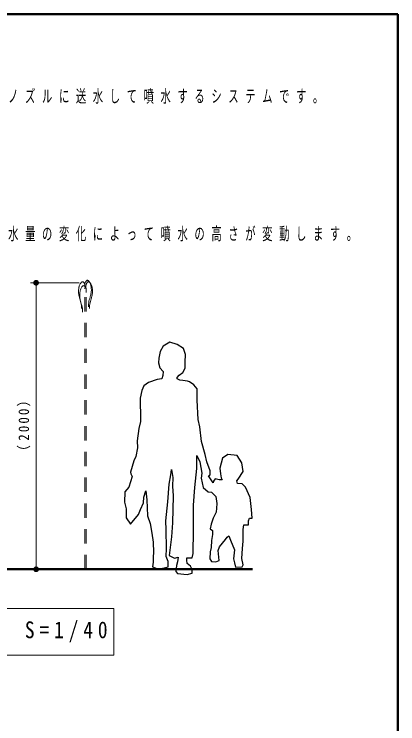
# Model space of a CAD drawing. Units: millimetres on the paper. Extents: x -385 to 0, y -594 to 267.
# Drawn here: x -66.8 to 0, y -450.8 to -327 of the extents above; entities that cross this region are included whole.
import ezdxf

# ---------------------------------------------------------------- set-up
doc = ezdxf.new("R2010")
doc.units = ezdxf.units.MM
doc.linetypes.add('USER1', pattern=[4.5, 2.5, -2])
for name, color, linetype, lineweight in [('1_40', 7, 'Continuous', 25), ('CLASS1', 7, 'Continuous', 13), ('LY_3', 7, 'Continuous', 13)]:
    doc.layers.add(name, color=color, linetype=linetype, lineweight=lineweight)
doc.styles.add('ＭＳ ゴシック', font='')
doc.styles.get('ＭＳ ゴシック').set_extended_font_data('MS Gothic')

# ---------------------------------------------------------------- blocks, each defined once
blk = doc.blocks.new('filled_dot')
at = {"color": 0, "linetype": 'Continuous', "lineweight": -2, "const_width": 1.25}
blk.add_lwpolyline([(-0.625, 0, 1), (0.625, 0, 1)], format="xyb", close=True, dxfattribs=at)

msp = doc.modelspace()

# ---------------------------------------------------------------- linework, layer by layer
at = {"layer": '1_40', "lineweight": 13}
for p, q in [((-55.52, -373.87), (-64.029, -373.87)), ((-63.029, -423.87), (-63.029, -373.87)), ((-60.56, -423.87), (-60.236, -423.87)), ((-49.497, -430.723), (-112.297, -430.723)), ((-49.497, -438.857), (-49.497, -430.723)), ((-112.297, -438.857), (-49.497, -438.857))]:
    msp.add_line(p, q, dxfattribs=at)
at = {"layer": '1_40', "color": 4, "linetype": 'USER1', "lineweight": 13}
for p, q in [((-55.244, -373.91), (-55.333, -374.028)), ((-55.183, -373.846), (-55.244, -373.91)), ((-55.162, -373.825), (-55.183, -373.846)), ((-55.124, -373.792), (-55.162, -373.825)), ((-55.084, -373.762), (-55.124, -373.792)), ((-55.043, -373.736), (-55.084, -373.762)), ((-55.002, -373.717), (-55.043, -373.736)), ((-54.96, -373.705), (-55.002, -373.717)), ((-54.936, -373.703), (-54.96, -373.705)), ((-54.896, -373.706), (-54.936, -373.703)), ((-54.828, -373.732), (-54.896, -373.706)), ((-54.765, -373.78), (-54.828, -373.732)), ((-54.706, -373.844), (-54.765, -373.78)), ((-54.654, -373.921), (-54.706, -373.844)), ((-54.609, -374.004), (-54.654, -373.921)), ((-54.526, -374.015), (-54.488, -373.87)), ((-54.488, -373.87), (-54.455, -373.785)), ((-54.455, -373.785), (-54.432, -373.736)), ((-54.432, -373.736), (-54.387, -373.653)), ((-54.387, -373.653), (-54.334, -373.576)), ((-54.334, -373.576), (-54.276, -373.511)), ((-54.276, -373.511), (-54.212, -373.463)), ((-54.232, -374.004), (-54.187, -373.921)), ((-54.212, -373.463), (-54.145, -373.438)), ((-54.187, -373.921), (-54.134, -373.844)), ((-54.145, -373.438), (-54.104, -373.435)), ((-54.134, -373.844), (-54.076, -373.78)), ((-54.104, -373.435), (-54.08, -373.437)), ((-54.08, -373.437), (-54.039, -373.449)), ((-54.076, -373.78), (-54.012, -373.732)), ((-54.039, -373.449), (-53.998, -373.468)), ((-54.012, -373.732), (-53.945, -373.706)), ((-53.998, -373.468), (-53.957, -373.494)), ((-53.957, -373.494), (-53.917, -373.524)), ((-53.945, -373.706), (-53.904, -373.703)), ((-53.917, -373.524), (-53.879, -373.557)), ((-53.904, -373.703), (-53.88, -373.705)), ((-53.88, -373.705), (-53.839, -373.717)), ((-53.879, -373.557), (-53.857, -373.577)), ((-53.857, -373.577), (-53.797, -373.642)), ((-53.839, -373.717), (-53.798, -373.736)), ((-53.798, -373.736), (-53.757, -373.762)), ((-53.797, -373.642), (-53.707, -373.76)), ((-53.757, -373.762), (-53.717, -373.792)), ((-53.717, -373.792), (-53.679, -373.825)), ((-53.707, -373.76), (-53.636, -373.885)), ((-53.679, -373.825), (-53.657, -373.846)), ((-53.657, -373.846), (-53.597, -373.91)), ((-53.636, -373.885), (-53.579, -374.015)), ((-53.597, -373.91), (-53.507, -374.028)), ((-55.634, -375.197), (-55.638, -375.32)), ((-55.625, -375.074), (-55.634, -375.197)), ((-55.612, -374.952), (-55.625, -375.074)), ((-55.595, -374.83), (-55.612, -374.952)), ((-55.574, -374.708), (-55.595, -374.83)), ((-55.56, -374.638), (-55.574, -374.708)), ((-55.542, -374.557), (-55.56, -374.638)), ((-55.506, -374.418), (-55.542, -374.557)), ((-55.461, -374.283), (-55.506, -374.418)), ((-55.405, -374.153), (-55.461, -374.283)), ((-55.333, -374.028), (-55.405, -374.153)), ((-55.306, -375.089), (-55.342, -375.227)), ((-55.261, -374.954), (-55.306, -375.089)), ((-55.205, -374.824), (-55.261, -374.954)), ((-55.133, -374.699), (-55.205, -374.824)), ((-55.044, -374.581), (-55.133, -374.699)), ((-54.983, -374.516), (-55.044, -374.581)), ((-54.962, -374.496), (-54.983, -374.516)), ((-54.924, -374.463), (-54.962, -374.496)), ((-54.884, -374.433), (-54.924, -374.463)), ((-54.843, -374.407), (-54.884, -374.433)), ((-54.802, -374.388), (-54.843, -374.407)), ((-54.76, -374.376), (-54.802, -374.388)), ((-54.736, -374.374), (-54.76, -374.376)), ((-54.696, -374.377), (-54.736, -374.374)), ((-54.628, -374.402), (-54.696, -374.377)), ((-54.565, -374.45), (-54.628, -374.402)), ((-54.586, -374.053), (-54.609, -374.004)), ((-54.553, -374.139), (-54.586, -374.053)), ((-54.506, -374.515), (-54.565, -374.45)), ((-54.514, -374.283), (-54.553, -374.139)), ((-54.55, -374.295), (-54.546, -374.156)), ((-54.543, -374.432), (-54.55, -374.295)), ((-54.546, -374.156), (-54.526, -374.015)), ((-54.53, -374.569), (-54.543, -374.432)), ((-54.52, -374.648), (-54.53, -374.569)), ((-54.52, -374.916), (-54.511, -374.837)), ((-54.52, -423.87), (-54.52, -374.916)), ((-54.495, -374.424), (-54.514, -374.283)), ((-54.511, -374.837), (-54.498, -374.701)), ((-54.454, -374.592), (-54.506, -374.515)), ((-54.498, -374.701), (-54.491, -374.563)), ((-54.491, -374.563), (-54.495, -374.424)), ((-54.409, -374.675), (-54.454, -374.592)), ((-54.386, -374.724), (-54.409, -374.675)), ((-54.353, -374.809), (-54.386, -374.724)), ((-54.314, -374.954), (-54.353, -374.809)), ((-54.35, -374.563), (-54.346, -374.424)), ((-54.343, -374.701), (-54.35, -374.563)), ((-54.346, -374.424), (-54.326, -374.283)), ((-54.33, -374.837), (-54.343, -374.701)), ((-54.32, -374.916), (-54.33, -374.837)), ((-54.326, -374.283), (-54.288, -374.139)), ((-54.295, -375.095), (-54.314, -374.954)), ((-54.291, -375.234), (-54.295, -375.095)), ((-54.288, -374.139), (-54.255, -374.053)), ((-54.255, -374.053), (-54.232, -374.004)), ((-53.579, -374.015), (-53.534, -374.15)), ((-53.534, -374.15), (-53.499, -374.288)), ((-53.507, -374.028), (-53.436, -374.153)), ((-53.499, -374.288), (-53.481, -374.369)), ((-53.481, -374.369), (-53.467, -374.44)), ((-53.467, -374.44), (-53.446, -374.561)), ((-53.446, -374.561), (-53.429, -374.683)), ((-53.436, -374.153), (-53.379, -374.283)), ((-53.429, -374.683), (-53.416, -374.806)), ((-53.416, -374.806), (-53.407, -374.929)), ((-53.407, -374.929), (-53.403, -375.051)), ((-53.403, -375.123), (-53.406, -375.23)), ((-53.403, -375.051), (-53.403, -375.123)), ((-53.379, -374.283), (-53.334, -374.418)), ((-53.334, -374.418), (-53.299, -374.557)), ((-53.299, -374.557), (-53.281, -374.638)), ((-53.281, -374.638), (-53.267, -374.708)), ((-53.267, -374.708), (-53.246, -374.83)), ((-53.246, -374.83), (-53.229, -374.952)), ((-53.229, -374.952), (-53.216, -375.074)), ((-53.216, -375.074), (-53.207, -375.197)), ((-53.207, -375.197), (-53.203, -375.32)), ((-55.638, -375.32), (-55.638, -375.391)), ((-55.638, -375.391), (-55.635, -375.498)), ((-55.635, -375.498), (-55.621, -375.683)), ((-55.621, -375.683), (-55.597, -375.867)), ((-55.597, -375.867), (-55.566, -376.05)), ((-55.566, -376.05), (-55.527, -376.233)), ((-55.527, -376.233), (-55.483, -376.415)), ((-55.483, -376.415), (-55.456, -376.52)), ((-55.434, -375.868), (-55.438, -375.99)), ((-55.438, -375.99), (-55.438, -376.062)), ((-55.438, -376.062), (-55.435, -376.169)), ((-55.435, -376.169), (-55.421, -376.354)), ((-55.425, -375.745), (-55.434, -375.868)), ((-55.412, -375.623), (-55.425, -375.745)), ((-55.421, -376.354), (-55.397, -376.538)), ((-55.395, -375.5), (-55.412, -375.623)), ((-55.374, -375.379), (-55.395, -375.5)), ((-55.36, -375.308), (-55.374, -375.379)), ((-55.342, -375.227), (-55.36, -375.308)), ((-54.32, -375.587), (-54.311, -375.508)), ((-54.32, -423.87), (-54.32, -375.587)), ((-54.311, -375.508), (-54.298, -375.371)), ((-54.298, -375.371), (-54.291, -375.234)), ((-53.623, -376.391), (-53.691, -376.63)), ((-53.585, -376.252), (-53.623, -376.391)), ((-53.557, -376.147), (-53.585, -376.252)), ((-53.513, -375.965), (-53.557, -376.147)), ((-53.475, -375.782), (-53.513, -375.965)), ((-53.443, -375.599), (-53.475, -375.782)), ((-53.42, -375.415), (-53.443, -375.599)), ((-53.406, -375.23), (-53.42, -375.415)), ((-53.357, -376.415), (-53.385, -376.52)), ((-53.313, -376.233), (-53.357, -376.415)), ((-53.275, -376.05), (-53.313, -376.233)), ((-53.243, -375.867), (-53.275, -376.05)), ((-53.22, -375.683), (-53.243, -375.867)), ((-53.206, -375.498), (-53.22, -375.683)), ((-53.203, -375.391), (-53.206, -375.498)), ((-53.203, -375.32), (-53.203, -375.391)), ((-55.456, -376.52), (-55.418, -376.66)), ((-55.418, -376.66), (-55.35, -376.899)), ((-55.397, -376.538), (-55.366, -376.721)), ((-55.366, -376.721), (-55.327, -376.904)), ((-55.35, -376.899), (-55.283, -377.138)), ((-55.327, -376.904), (-55.283, -377.086)), ((-55.283, -377.086), (-55.256, -377.191)), ((-55.283, -377.138), (-55.223, -377.377)), ((-55.256, -377.191), (-55.218, -377.33)), ((-55.223, -377.377), (-55.174, -377.617)), ((-55.218, -377.33), (-55.15, -377.569)), ((-55.174, -377.617), (-55.141, -377.859)), ((-55.15, -377.569), (-55.083, -377.808)), ((-53.899, -377.591), (-53.909, -377.732)), ((-53.866, -377.349), (-53.899, -377.591)), ((-53.817, -377.109), (-53.866, -377.349)), ((-53.757, -376.869), (-53.817, -377.109)), ((-53.691, -376.63), (-53.757, -376.869)), ((-53.666, -377.617), (-53.699, -377.859)), ((-53.617, -377.377), (-53.666, -377.617)), ((-53.557, -377.138), (-53.617, -377.377)), ((-53.491, -376.899), (-53.557, -377.138)), ((-53.423, -376.66), (-53.491, -376.899)), ((-53.385, -376.52), (-53.423, -376.66)), ((-55.141, -377.859), (-55.131, -378.001)), ((-55.131, -378.001), (-55.13, -378.032)), ((-55.13, -378.252), (-55.131, -378.306)), ((-55.131, -378.306), (-55.131, -378.338)), ((-55.13, -378.032), (-55.129, -378.087)), ((-55.129, -378.197), (-55.13, -378.252)), ((-55.129, -378.087), (-55.128, -378.142)), ((-55.128, -378.142), (-55.129, -378.197)), ((-55.083, -377.808), (-55.023, -378.048)), ((-55.023, -378.048), (-54.974, -378.288)), ((-54.974, -378.288), (-54.941, -378.53)), ((-54.941, -378.53), (-54.931, -378.672)), ((-54.931, -378.672), (-54.93, -378.703)), ((-54.93, -378.922), (-54.931, -378.977)), ((-54.93, -378.703), (-54.929, -378.758)), ((-54.929, -378.867), (-54.93, -378.922)), ((-54.929, -378.758), (-54.928, -378.813)), ((-54.928, -378.813), (-54.929, -378.867)), ((-53.911, -377.764), (-53.912, -377.819)), ((-53.912, -377.819), (-53.912, -377.874)), ((-53.912, -377.874), (-53.912, -377.928)), ((-53.912, -377.928), (-53.911, -377.983)), ((-53.909, -377.732), (-53.911, -377.764)), ((-53.911, -377.983), (-53.91, -378.038)), ((-53.91, -378.038), (-53.909, -378.07)), ((-53.711, -378.032), (-53.712, -378.087)), ((-53.712, -378.087), (-53.712, -378.142)), ((-53.712, -378.142), (-53.712, -378.197)), ((-53.712, -378.197), (-53.711, -378.252)), ((-53.709, -378.001), (-53.711, -378.032)), ((-53.711, -378.252), (-53.71, -378.306)), ((-53.71, -378.306), (-53.709, -378.338)), ((-53.699, -377.859), (-53.709, -378.001)), ((-54.931, -378.977), (-54.931, -379.009))]:
    msp.add_line(p, q, dxfattribs=at)
at = {"layer": '1_40'}
for p, q in [((-40.887, -384.913), (-41.4, -385.866)), ((-39.714, -384.254), (-40.887, -384.913)), ((-38.469, -384.62), (-39.714, -384.254)), ((-37.37, -385.353), (-38.469, -384.62)), ((-41.4, -385.866), (-41.62, -387.038)), ((-37.003, -386.379), (-37.37, -385.353)), ((-41.62, -387.038), (-41.693, -387.844)), ((-37.077, -387.697), (-37.003, -386.379)), ((-41.693, -387.844), (-41.473, -388.723)), ((-41.473, -388.723), (-40.887, -389.383)), ((-37.443, -389.529), (-37.077, -388.797)), ((-37.077, -388.797), (-37.077, -387.697)), ((-40.96, -390.042), (-41.107, -390.628)), ((-40.887, -389.383), (-40.96, -390.042)), ((-38.469, -390.409), (-38.102, -389.969)), ((-38.102, -389.969), (-37.443, -389.529)), ((-43.451, -391.288), (-44.257, -391.874)), ((-41.913, -390.775), (-43.451, -391.288)), ((-41.107, -390.628), (-41.913, -390.775)), ((-38.469, -390.628), (-38.469, -390.409)), ((-37.956, -390.848), (-38.469, -390.628)), ((-37.443, -390.922), (-37.956, -390.848)), ((-36.637, -391.068), (-37.443, -390.922)), ((-36.271, -391.141), (-36.637, -391.068)), ((-35.538, -391.654), (-36.271, -391.141)), ((-44.257, -391.874), (-44.624, -392.68)), ((-34.952, -392.387), (-35.538, -391.654)), ((-34.952, -394.365), (-34.952, -392.387)), ((-44.624, -392.68), (-44.917, -393.999)), ((-44.917, -393.999), (-44.917, -394.878)), ((-44.917, -394.878), (-44.844, -396.93)), ((-34.805, -397.736), (-34.952, -394.365)), ((-44.844, -396.93), (-44.844, -398.102)), ((-44.844, -398.102), (-45.137, -399.275)), ((-34.512, -398.982), (-34.805, -397.736)), ((-45.137, -399.275), (-45.43, -401.473)), ((-34.219, -401.546), (-34.512, -398.982)), ((-45.43, -401.473), (-45.357, -402.646)), ((-33.559, -403.818), (-34.219, -401.546)), ((-45.357, -402.646), (-45.65, -404.184)), ((-46.016, -404.917), (-46.309, -405.943)), ((-45.65, -404.184), (-46.016, -404.917)), ((-35.025, -406.309), (-35.025, -404.038)), ((-35.025, -404.038), (-34.512, -405.137)), ((-33.266, -405.137), (-33.559, -403.818)), ((-30.555, -404.477), (-30.995, -406.236)), ((-29.603, -403.818), (-30.555, -404.477)), ((-27.99, -404.038), (-29.603, -403.818)), ((-27.184, -405.283), (-27.99, -404.038)), ((-46.309, -405.943), (-46.602, -406.895)), ((-34.512, -405.137), (-34.146, -407.115)), ((-32.68, -406.676), (-33.266, -405.137)), ((-26.965, -406.822), (-27.184, -405.283)), ((-46.602, -406.895), (-46.529, -407.189)), ((-46.529, -407.189), (-46.309, -407.702)), ((-39.861, -409.02), (-39.568, -407.408)), ((-39.568, -407.408), (-39.421, -406.456)), ((-39.421, -406.456), (-39.202, -407.848)), ((-35.391, -409.607), (-35.025, -406.309)), ((-34.146, -407.115), (-34.292, -407.995)), ((-32.973, -407.555), (-32.68, -407.408)), ((-32.68, -407.408), (-32.68, -406.676)), ((-30.995, -406.236), (-30.921, -407.189)), ((-30.921, -407.189), (-30.775, -407.921)), ((-27.844, -408.141), (-26.965, -406.822)), ((-46.309, -407.702), (-46.895, -409.533)), ((-39.202, -407.848), (-39.275, -409.387)), ((-34.292, -407.995), (-33.926, -409.607)), ((-32.387, -408.434), (-32.973, -407.555)), ((-32.167, -408.801), (-32.387, -408.434)), ((-32.094, -408.508), (-32.167, -408.801)), ((-31.801, -408.068), (-32.094, -408.508)), ((-31.141, -408.288), (-31.801, -408.068)), ((-30.628, -408.288), (-31.141, -408.288)), ((-30.775, -407.921), (-30.628, -408.288)), ((-28.064, -408.434), (-27.844, -408.141)), ((-27.917, -408.874), (-28.064, -408.434)), ((-46.895, -409.533), (-47.555, -410.339)), ((-40.081, -412.098), (-39.861, -409.02)), ((-39.275, -409.387), (-39.128, -411.072)), ((-35.611, -412.684), (-35.391, -409.607)), ((-33.926, -409.607), (-33.046, -410.339)), ((-27.111, -408.947), (-27.917, -408.874)), ((-26.525, -409.533), (-27.111, -408.947)), ((-25.719, -411.365), (-26.525, -409.533)), ((-47.555, -410.339), (-47.628, -412.171)), ((-44.257, -411.292), (-43.891, -410.193)), ((-43.891, -410.193), (-43.745, -411.732)), ((-39.128, -411.072), (-39.275, -415.762)), ((-33.046, -410.339), (-32.46, -410.413)), ((-32.46, -410.413), (-31.727, -411.145)), ((-47.628, -412.171), (-47.335, -413.344)), ((-44.844, -413.417), (-44.331, -412.245)), ((-44.331, -412.245), (-44.257, -411.292)), ((-43.745, -411.732), (-43.598, -414.516)), ((-40.447, -415.395), (-40.081, -412.098)), ((-31.727, -411.145), (-31.508, -412.391)), ((-25.499, -413.417), (-25.719, -411.365)), ((-47.335, -413.344), (-47.335, -414.882)), ((-45.21, -414.296), (-44.844, -413.417)), ((-35.611, -417.081), (-35.611, -412.684)), ((-31.581, -413.197), (-31.654, -413.93)), ((-31.508, -412.391), (-31.581, -413.197)), ((-25.353, -414.956), (-25.499, -413.417)), ((-46.602, -415.982), (-45.21, -414.296)), ((-43.598, -414.516), (-43.158, -415.908)), ((-31.654, -413.93), (-32.167, -414.956)), ((-47.335, -414.882), (-46.602, -415.982)), ((-43.158, -415.908), (-42.865, -417.594)), ((-40.374, -417.007), (-40.447, -415.395)), ((-39.275, -415.762), (-39.421, -418.18)), ((-32.534, -415.982), (-32.68, -416.788)), ((-32.167, -414.956), (-32.534, -415.982)), ((-26.012, -415.395), (-25.865, -414.956)), ((-26.012, -416.128), (-26.012, -415.395)), ((-25.865, -414.956), (-25.353, -414.956)), ((-40.301, -420.232), (-40.374, -417.007)), ((-35.684, -421.111), (-35.611, -417.081)), ((-32.68, -416.788), (-32.314, -417.081)), ((-32.314, -417.081), (-32.314, -417.813)), ((-26.965, -416.934), (-26.818, -416.128)), ((-26.965, -418.986), (-26.965, -416.934)), ((-26.818, -416.128), (-26.012, -416.128)), ((-42.865, -417.594), (-42.645, -419.132)), ((-39.421, -418.18), (-39.861, -421.477)), ((-32.314, -417.813), (-32.46, -418.839)), ((-30.042, -418.693), (-29.749, -418.253)), ((-29.749, -418.253), (-29.456, -418.033)), ((-29.456, -418.033), (-29.163, -418.766)), ((-42.645, -419.132), (-42.572, -420.964)), ((-32.46, -418.839), (-32.534, -420.085)), ((-31.068, -419.938), (-30.042, -418.693)), ((-29.163, -418.766), (-28.43, -420.451)), ((-27.038, -420.232), (-26.965, -418.986)), ((-42.572, -420.964), (-42.645, -421.697)), ((-40.374, -421.624), (-40.301, -420.232)), ((-32.68, -420.818), (-32.753, -422.063)), ((-32.534, -420.085), (-32.68, -420.818)), ((-31.288, -420.598), (-31.068, -419.938)), ((-31.141, -422.356), (-31.288, -420.598)), ((-28.43, -420.451), (-28.65, -422.063)), ((-27.184, -421.99), (-27.038, -420.232)), ((-42.645, -421.697), (-42.645, -422.65)), ((-40.008, -422.503), (-40.374, -421.624)), ((-39.861, -421.477), (-38.908, -421.917)), ((-38.908, -421.917), (-38.249, -421.77)), ((-38.249, -421.77), (-38.395, -422.576)), ((-36.783, -422.283), (-36.783, -421.844)), ((-36.783, -421.844), (-35.831, -421.844)), ((-35.831, -421.844), (-35.684, -421.111)), ((-32.753, -422.063), (-32.46, -422.503)), ((-28.65, -422.063), (-28.43, -422.723)), ((-26.965, -423.089), (-27.184, -421.99)), ((-42.645, -422.65), (-42.719, -423.456)), ((-42.719, -423.456), (-41.693, -423.822)), ((-41.693, -423.822), (-40.008, -423.456)), ((-40.008, -423.456), (-40.008, -422.503)), ((-38.542, -423.236), (-38.689, -424.262)), ((-38.395, -422.576), (-38.542, -423.236)), ((-36.71, -422.869), (-36.783, -422.283)), ((-36.124, -423.309), (-36.71, -422.869)), ((-35.831, -423.895), (-36.124, -423.309)), ((-32.46, -422.503), (-31.727, -422.576)), ((-31.727, -422.576), (-31.141, -422.356)), ((-28.43, -422.723), (-28.284, -423.529)), ((-28.284, -423.529), (-27.111, -423.456)), ((-27.111, -423.456), (-26.965, -423.089)), ((-38.689, -424.262), (-38.395, -424.628)), ((-38.395, -424.628), (-36.71, -424.775)), ((-36.71, -424.775), (-35.831, -424.555)), ((-35.831, -424.555), (-35.831, -423.895))]:
    msp.add_line(p, q, dxfattribs=at)
at = {"layer": '1_40', "lineweight": 50}
msp.add_line((-25.317, -423.87), (-140.567, -423.87), dxfattribs=at)
at = {"layer": 'LY_3', "lineweight": 50}
for p, q in [((0, -327), (-385, -327)), ((0, -594), (0, -327))]:
    msp.add_line(p, q, dxfattribs=at)

# ---------------------------------------------------------------- block references
at = {"layer": '1_40', "lineweight": 13, "xscale": 0.4, "yscale": 0.4}
for p, rotation in [((-63.029, -373.87), 270), ((-63.029, -423.87), 90)]:
    msp.add_blockref('filled_dot', p, dxfattribs=dict(at, rotation=rotation))

# ---------------------------------------------------------------- texts
at = {"layer": '1_40', "insert": (-64.029, -398.447), "char_height": 1.833, "attachment_point": 8, "rotation": 90, "style": 'ＭＳ ゴシック'}
msp.add_mtext('\\T1.33;\\W0.9;（2000）', dxfattribs=at)
at = {"layer": '1_40', "insert": (-110.897, -434.79), "char_height": 2.933, "attachment_point": 4, "style": 'ＭＳ ゴシック'}
msp.add_mtext('\\T1.5;\\W0.85;噴水姿図（概略）\u3000S=1/40', dxfattribs=at)
at = {"layer": 'CLASS1', "char_height": 2.199, "attachment_point": 1, "style": 'ＭＳ ゴシック'}
for s, insert in [('\\T1.64;\\W0.6;・一次側の給水（散水栓）などから、水道圧を利用してデッキに配置されたノズルに送水して噴水するシステムです。', (-168.257, -340.197)), ('\\T1.64;\\W0.6;・各電磁弁の開いているタイミングにより、噴水の出る場所が変化し、噴出水量の変化によって噴水の高さが変動します。', (-168.257, -364.197))]:
    msp.add_mtext(s, dxfattribs=dict(at, insert=insert))

doc.saveas('drawing.dxf')
